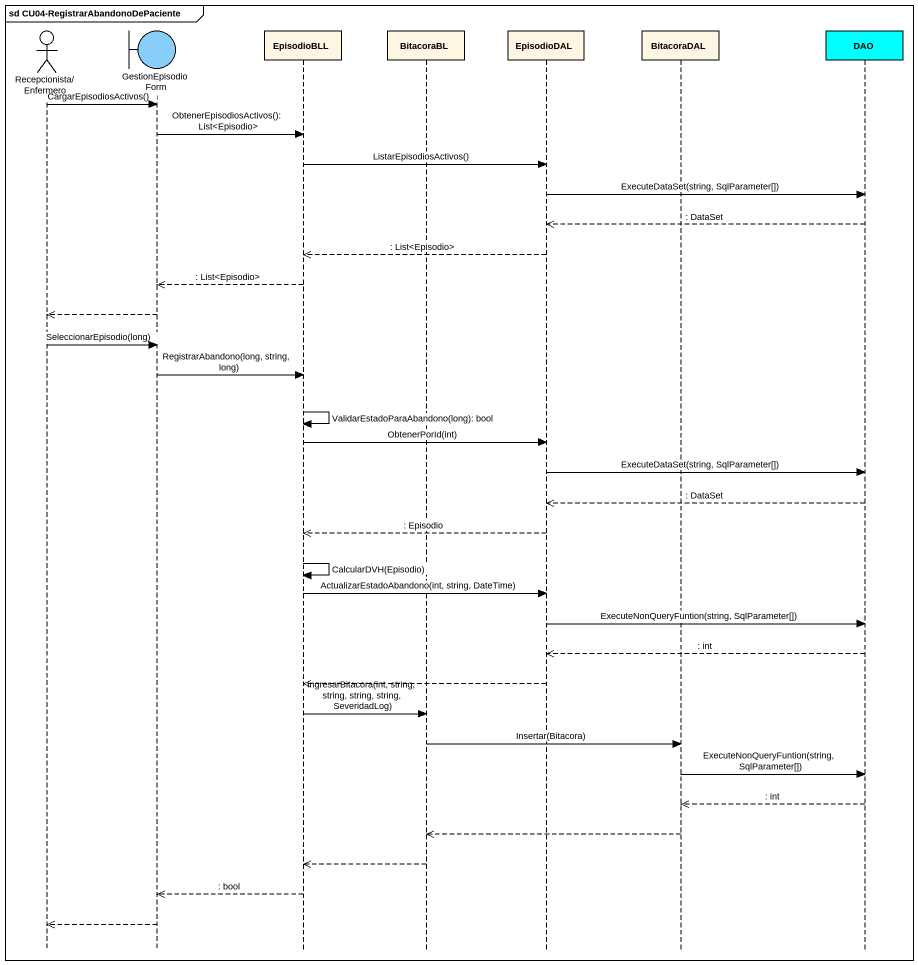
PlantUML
@startuml
mainframe sd CU04-RegistrarAbandonoDePaciente
hide footbox
actor "Recepcionista/Enfermero" as Recepcionista_Enfermero
boundary GestionEpisodioForm #87CEFA
participant EpisodioBLL
participant BitacoraBL
participant EpisodioDAL
participant BitacoraDAL
participant DAO #00FFFF

Recepcionista_Enfermero -> GestionEpisodioForm : CargarEpisodiosActivos()
GestionEpisodioForm -> EpisodioBLL : ObtenerEpisodiosActivos(): List<Episodio>
EpisodioBLL -> EpisodioDAL : ListarEpisodiosActivos()
EpisodioDAL -> DAO : ExecuteDataSet(string, SqlParameter[])
DAO -->> EpisodioDAL : : DataSet
EpisodioDAL -->> EpisodioBLL : : List<Episodio>
EpisodioBLL -->> GestionEpisodioForm : : List<Episodio>
GestionEpisodioForm -->> Recepcionista_Enfermero
Recepcionista_Enfermero -> GestionEpisodioForm : SeleccionarEpisodio(long)
GestionEpisodioForm -> EpisodioBLL : RegistrarAbandono(long, string, long)
EpisodioBLL -> EpisodioBLL : ValidarEstadoParaAbandono(long): bool
EpisodioBLL -> EpisodioDAL : ObtenerPorId(int)
EpisodioDAL -> DAO : ExecuteDataSet(string, SqlParameter[])
DAO -->> EpisodioDAL : : DataSet
EpisodioDAL -->> EpisodioBLL : : Episodio
EpisodioBLL -> EpisodioBLL : CalcularDVH(Episodio)
EpisodioBLL -> EpisodioDAL : ActualizarEstadoAbandono(int, string, DateTime)
EpisodioDAL -> DAO : ExecuteNonQueryFuntion(string, SqlParameter[])
DAO -->> EpisodioDAL : : int
EpisodioDAL -->> EpisodioBLL
EpisodioBLL -> BitacoraBL : IngresarBitacora(int, string, string, string, string, SeveridadLog)
BitacoraBL -> BitacoraDAL : Insertar(Bitacora)
BitacoraDAL -> DAO : ExecuteNonQueryFuntion(string, SqlParameter[])
DAO -->> BitacoraDAL : : int
BitacoraDAL -->> BitacoraBL
BitacoraBL -->> EpisodioBLL
EpisodioBLL -->> GestionEpisodioForm : : bool
GestionEpisodioForm -->> Recepcionista_Enfermero
@enduml
